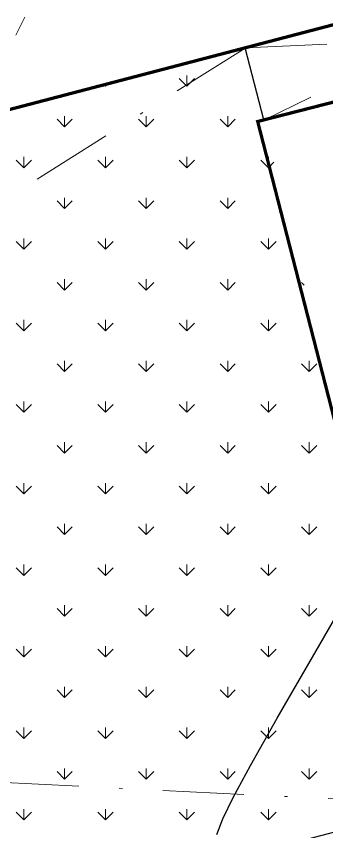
# Model space of a CAD drawing. Header units: metres. Extents: x -899 to -730, y -240 to 6.
# Drawn here: x -764.78 to -755.21, y -176.38 to -151.23 of the extents above; entities that cross this region are included whole.
import ezdxf

# ---------------------------------------------------------------- set-up
doc = ezdxf.new("R2010")
doc.units = ezdxf.units.M
doc.header["$LTSCALE"] = 5
doc.header["$MEASUREMENT"] = 0
doc.linetypes.add('DASHDOT', pattern=[1, 0.5, -0.25, 0, -0.25])
doc.linetypes.add('HIDDEN', pattern=[0.375, 0.25, -0.125])
for name, color, linetype, lineweight in [('A-ANNO-TEXT', 3, 'Continuous', 18), ('A-AREA-PATT', 8, 'Continuous', 18), ('A-FLOR-OVHD', 3, 'HIDDEN', 18)]:
    doc.layers.add(name, color=color, linetype=linetype, lineweight=lineweight)
for name, color, linetype in [('U-BLDG', 7, 'Continuous'), ('U-GREN', 60, 'Continuous'), ('U-TOPO-CURV', 8, 'Continuous')]:
    doc.layers.add(name, color=color, linetype=linetype)

msp = doc.modelspace()

# ---------------------------------------------------------------- hatches: boundary and pattern name
at = {"layer": 'A-AREA-PATT', "linetype": 'DASHDOT'}
h = msp.add_hatch(dxfattribs=at)
h.set_pattern_fill('GRASS', color=256, scale=0.07, style=0)
h.set_pattern_definition([(90, (-133.418, 0), (-1.257235, 1.257235), [0.333375, -2.181095]), (45, (-133.418, 0), (-1.257236, 1.257236), [0.333375, -1.444625]), (135, (-133.418, 0), (-1.257236, -1.257236), [0.333375, -1.444625])])
edge = h.paths.add_edge_path()
edge.add_line((-752.312, -173.159), (-752.517, -173.21))
edge.add_line((-752.517, -173.21), (-757.708, -152.193))
edge.add_line((-757.708, -152.193), (-802.73, -163.774))
edge.add_line((-802.73, -163.774), (-805.665, -152.562))
edge.add_line((-805.665, -152.562), (-808.244, -153.233))
edge.add_line((-808.244, -153.233), (-805.308, -164.449))
edge.add_line((-805.308, -164.449), (-831.621, -171.338))
edge.add_line((-831.621, -171.338), (-825.452, -194.9))
edge.add_line((-825.452, -194.9), (-799.139, -188.011))
edge.add_line((-799.139, -188.011), (-796.191, -199.272))
edge.add_line((-796.191, -199.272), (-793.772, -198.638))
edge.add_line((-793.772, -198.638), (-796.735, -187.32))
edge.add_line((-796.735, -187.32), (-751.702, -175.53))
edge.add_line((-751.702, -175.53), (-752.313, -173.157))

# ---------------------------------------------------------------- linework, layer by layer
at = {"layer": 'A-ANNO-TEXT', "linetype": 'DASHDOT'}
msp.add_line((-764.799, -151.806, 8.83), (-764.525, -151.257, 8.83), dxfattribs=at)
at = {"layer": 'A-FLOR-OVHD', "linetype": 'DASHDOT'}
for p, q in [((-746.523, -149.265, 8.83), (-757.123, -154.415, 8.83)), ((-757.705, -152.193, 8.83), (-745.946, -151.707, 8.83)), ((-757.708, -152.193, 8.83), (-825.452, -194.9, 8.83)), ((-757.338, -154.47, 8.83), (-752.517, -173.21, 8.83)), ((-831.57, -171.531, 8.83), (-751.702, -175.53, 8.83))]:
    msp.add_line(p, q, dxfattribs=at)
at = {"layer": 'U-BLDG', "const_width": 0.1, "elevation": 8.83}
for points in [[(-748.295, -142.493), (-746.523, -149.265), (-765.241, -154.166), (-767.014, -147.394)], [(-757.338, -154.47), (-750.536, -152.728), (-745.736, -171.473), (-752.517, -173.21)]]:
    msp.add_lwpolyline(points, close=True, dxfattribs=at)
at = {"layer": 'U-GREN', "ltscale": 15, "elevation": 8.83}
msp.add_lwpolyline([(-752.323, -173.162), (-752.517, -173.21), (-757.338, -154.47), (-757.145, -154.42), (-757.725, -152.198), (-802.693, -163.971), (-805.665, -152.562), (-808.244, -153.233), (-805.258, -164.642), (-831.458, -171.502), (-830.878, -173.762), (-830.684, -173.712), (-825.885, -192.457), (-826.078, -192.507), (-825.452, -194.9), (-799.139, -188.011), (-796.198, -199.244), (-793.78, -198.61), (-796.735, -187.32), (-751.702, -175.53), (-752.323, -173.162)], dxfattribs=at)
at = {"layer": 'U-TOPO-CURV', "color": 8, "elevation": 105.83}
msp.add_lwpolyline([(-758.594, -176.458), (-758.417, -175.978), (-758.097, -175.317), (-757.561, -174.33), (-756.732, -172.872), (-755.536, -170.8), (-753.898, -167.969), (-752.265, -165.149), (-751.062, -163.057), (-750.182, -161.471), (-749.519, -160.167), (-748.968, -158.921), (-748.42, -157.509), (-747.771, -155.708), (-746.913, -153.295), (-746.046, -150.873)], dxfattribs=at)

doc.saveas('drawing.dxf')
